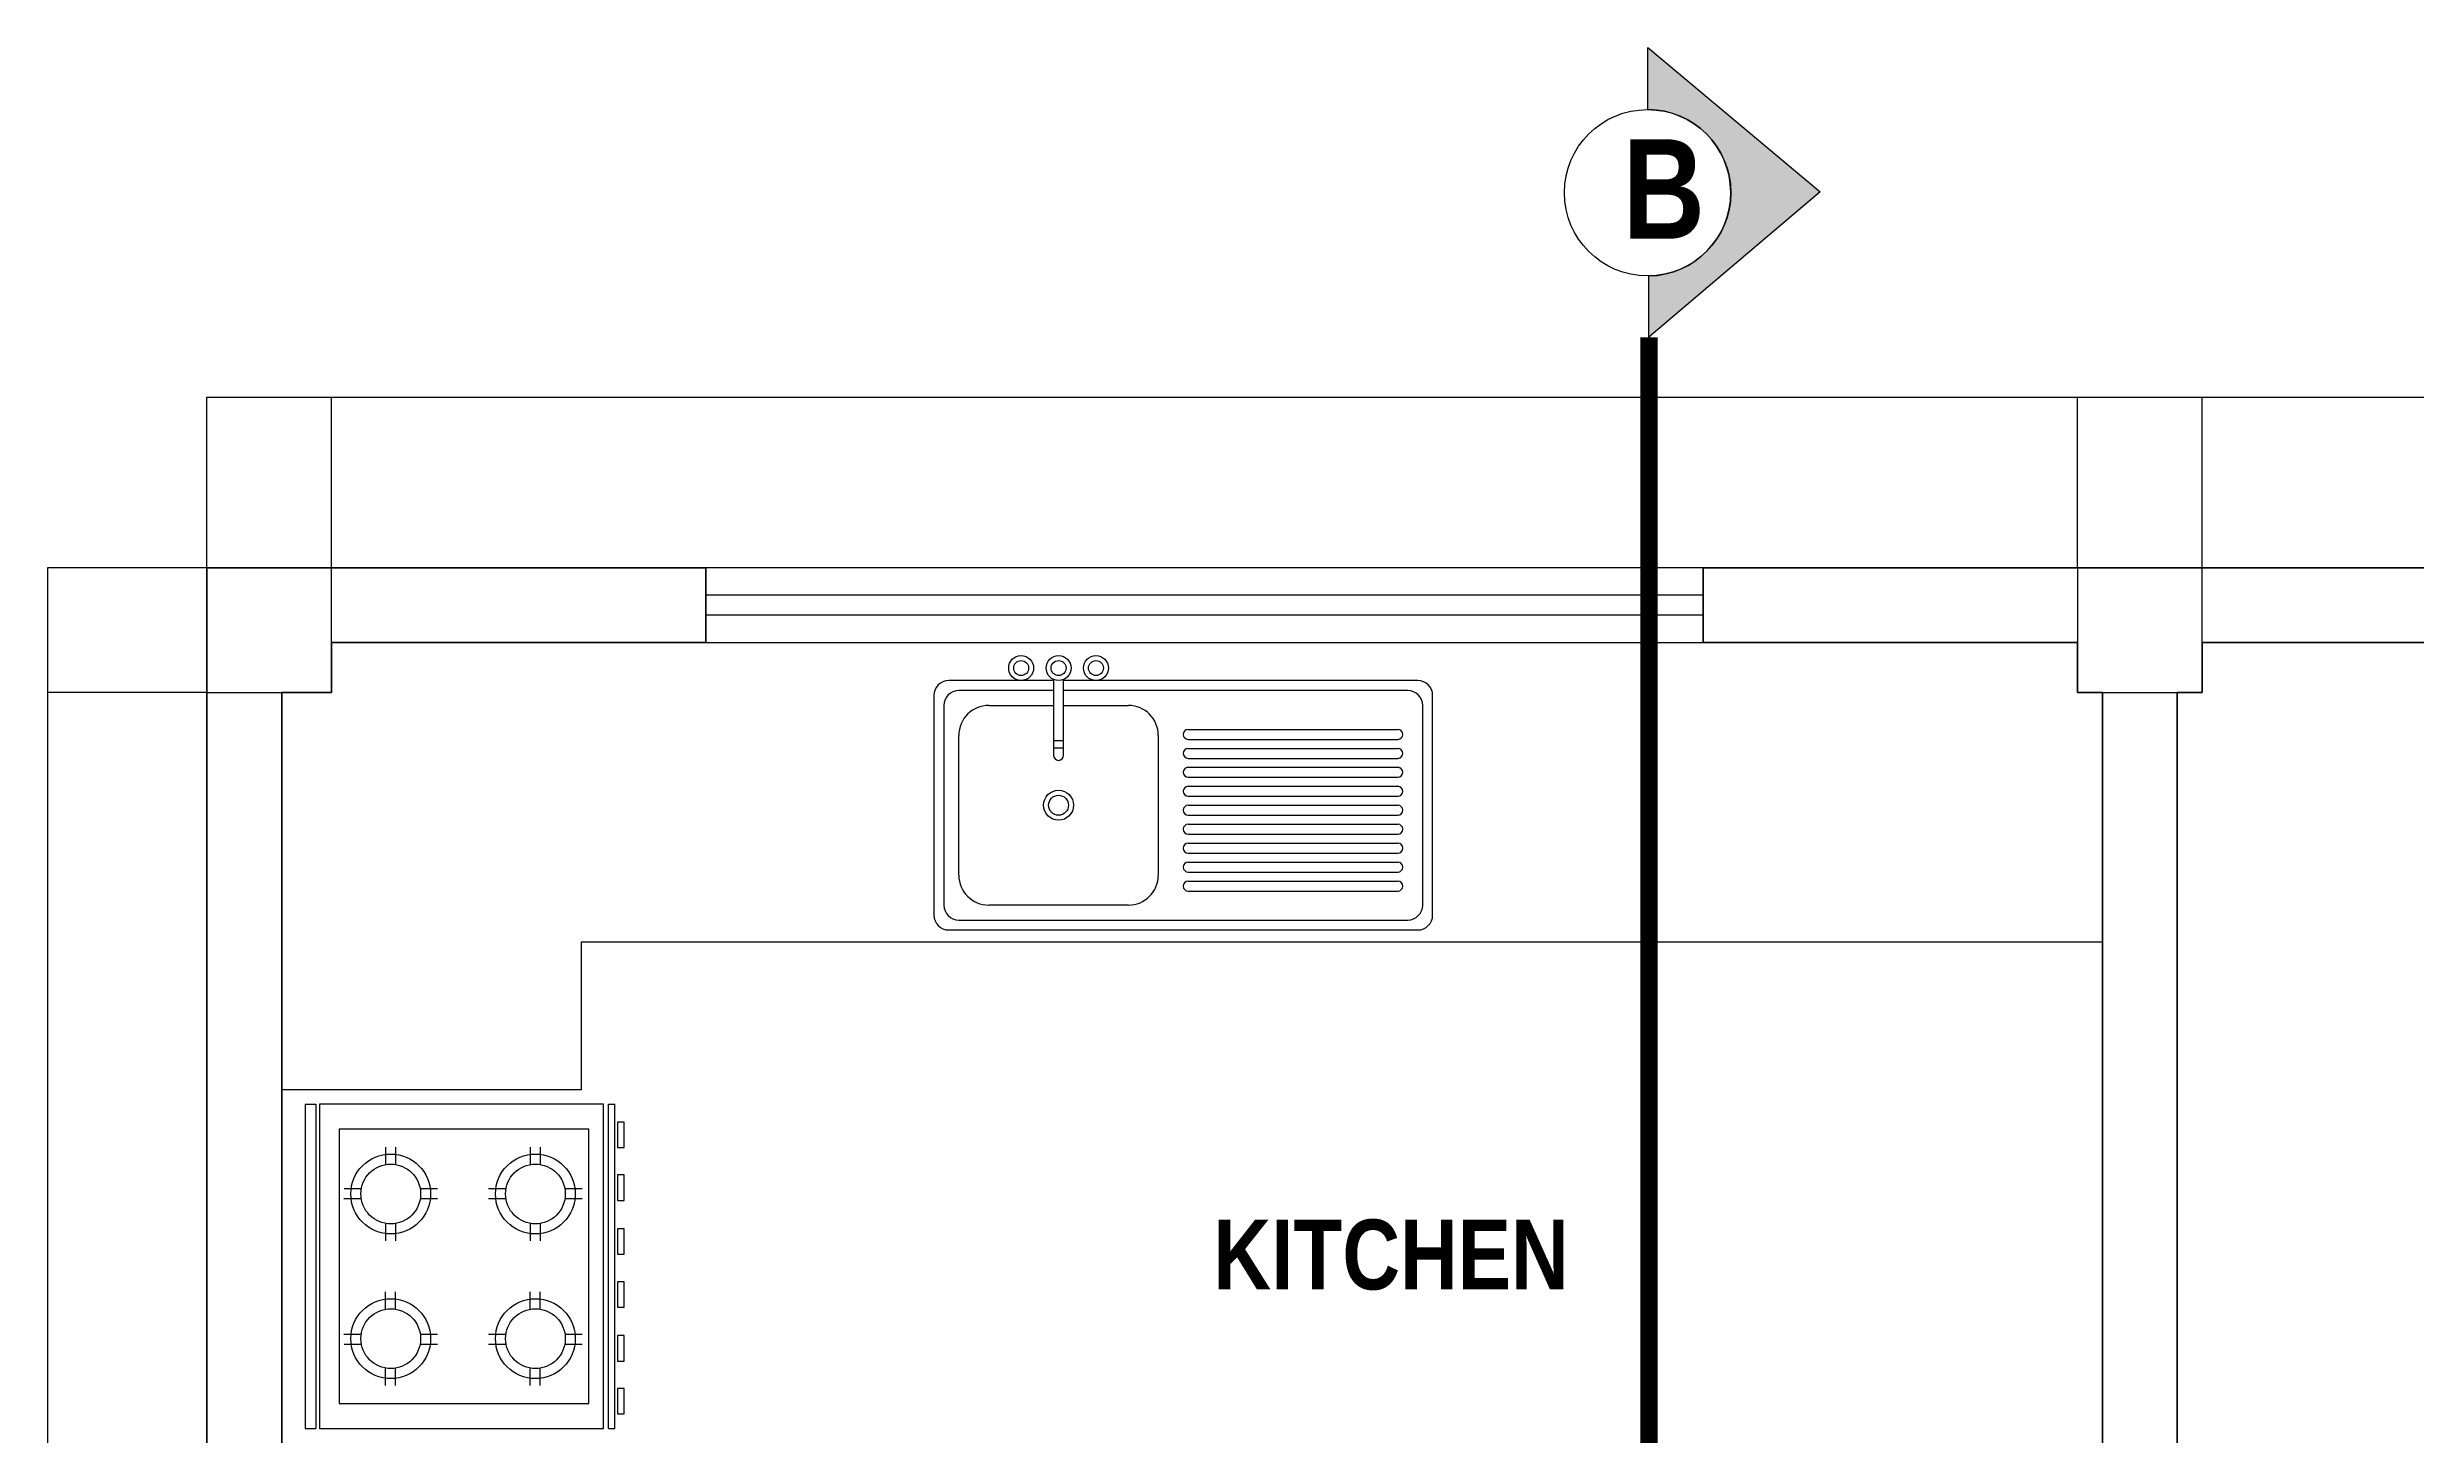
# Model space of a CAD drawing. Header units: millimetres. Extents: x -249630 to 95394, y -188036 to 109963.
# Drawn here: x -69887 to -63949, y 46241 to 49719 of the extents above; entities that cross this region are included whole.
import ezdxf

# ---------------------------------------------------------------- set-up
doc = ezdxf.new("R2010")
doc.units = ezdxf.units.MM
doc.header["$PDMODE"] = 2
doc.linetypes.add('ACAD_ISO04W100', pattern=[30, 24, -3, 0, -3])
for name, color, linetype in [('cotas', 1, 'Continuous'), ('Layer1', 2, 'Continuous'), ('Layer11', 30, 'Continuous'), ('Layer3', 3, 'Continuous'), ('PISO', 8, 'Continuous'), ('SOMBRA', 252, 'Continuous'), ('SUBTITULOS', 90, 'Continuous'), ('TEXTOS', 11, 'Continuous'), ('VEREDA', 1, 'Continuous')]:
    doc.layers.add(name, color=color, linetype=linetype)
doc.layers.add('MUROS', color=6, linetype='Continuous', lineweight=60)
doc.styles.add('COTAS', font='arial.ttf', dxfattribs={"width": 1.1})
doc.styles.add('SUBTITULOS', font='swisscbi.ttf', dxfattribs={"oblique": 15, "height": 0.2})
doc.styles.add('SUBTITULOS(E)', font='swisscbi.ttf', dxfattribs={"oblique": 15, "height": 0.2})
doc.dimstyles.new('COTA1-50', dxfattribs={"dimscale": 0.5, "dimtxt": 0.22, "dimasz": 0.12, "dimexe": 0.08, "dimexo": 0.05, "dimgap": 0.076, "dimtad": 2, "dimzin": 4, "dimdsep": 46, "dimtxsty": 'COTAS', "dimblk": 'ARCHTICK', "dimcen": -0.1, "dimclrd": 141, "dimclre": 141, "dimclrt": 11, "dimadec": 0, "dimazin": 0, "dimtfac": 1, "dimtix": 1, "dimtmove": 1, "dimatfit": 3, "dimfxl": 1, "dimtolj": 1, "dimtzin": 0, "dimarcsym": 0})

# ---------------------------------------------------------------- blocks, each defined once
blk = doc.blocks.new('cocina-2')
for p, q in [((0.325, 0), (-0.325, 0)), ((-0.325, 0), (-0.325, -0.0208)), ((0.325, 0), (0.325, -0.0208)), ((0.325, -0.0208), (-0.325, -0.0208)), ((0.325, -0.0284), (-0.325, -0.0284)), ((-0.325, -0.0284), (-0.325, -0.5981)), ((0.325, -0.5981), (0.325, -0.0284)), ((-0.156, -0.0776), (-0.156, -0.1125)), ((-0.136, -0.0774), (-0.136, -0.1121)), ((0.136, -0.0774), (0.136, -0.1121)), ((0.156, -0.0776), (0.156, -0.1125)), ((-0.2389, -0.1806), (-0.2041, -0.1806)), ((-0.2387, -0.1606), (-0.2039, -0.1606)), ((-0.0861, -0.1606), (-0.0513, -0.1606)), ((-0.0859, -0.1806), (-0.0511, -0.1806)), ((0.0859, -0.1806), (0.0511, -0.1806)), ((0.0861, -0.1606), (0.0513, -0.1606)), ((0.2387, -0.1606), (0.2039, -0.1606)), ((0.2389, -0.1806), (0.2041, -0.1806)), ((-0.156, -0.2302), (-0.156, -0.265)), ((-0.136, -0.2305), (-0.136, -0.2652)), ((0.136, -0.2305), (0.136, -0.2652)), ((0.156, -0.2302), (0.156, -0.265)), ((-0.156, -0.3676), (-0.156, -0.4025)), ((-0.136, -0.3674), (-0.136, -0.4021)), ((0.136, -0.3674), (0.136, -0.4021)), ((0.156, -0.3676), (0.156, -0.4025)), ((-0.2389, -0.4706), (-0.2041, -0.4706)), ((-0.2387, -0.4506), (-0.2039, -0.4506)), ((-0.0861, -0.4506), (-0.0513, -0.4506)), ((-0.0859, -0.4706), (-0.0511, -0.4706)), ((0.0859, -0.4706), (0.0511, -0.4706)), ((0.0861, -0.4506), (0.0513, -0.4506)), ((0.2387, -0.4506), (0.2039, -0.4506)), ((0.2389, -0.4706), (0.2041, -0.4706)), ((-0.156, -0.5202), (-0.156, -0.555)), ((-0.136, -0.5205), (-0.136, -0.5552)), ((0.136, -0.5205), (0.136, -0.5552)), ((0.156, -0.5202), (0.156, -0.555)), ((-0.325, -0.5981), (0.325, -0.5981)), ((-0.325, -0.6076), (0.325, -0.6076)), ((-0.325, -0.6076), (-0.325, -0.6208)), ((0.325, -0.6076), (0.325, -0.6208)), ((-0.325, -0.6208), (0.325, -0.6208))]:
    blk.add_line(p, q)
for points in [[(-0.275, -0.0681), (-0.275, -0.5687), (0.275, -0.5687), (0.275, -0.0681)], [(-0.2958, -0.6261), (-0.2958, -0.6393), (-0.2447, -0.6393), (-0.2447, -0.6261)], [(-0.1898, -0.6261), (-0.1898, -0.6393), (-0.1387, -0.6393), (-0.1387, -0.6261)], [(-0.0819, -0.6261), (-0.0819, -0.6393), (-0.0308, -0.6393), (-0.0308, -0.6261)], [(0.0241, -0.6261), (0.0241, -0.6393), (0.0752, -0.6393), (0.0752, -0.6261)], [(0.132, -0.6261), (0.132, -0.6393), (0.1831, -0.6393), (0.1831, -0.6261)], [(0.238, -0.6261), (0.238, -0.6393), (0.2891, -0.6393), (0.2891, -0.6261)]]:
    blk.add_lwpolyline(points, close=True)
for centre, radius in [((-0.145, -0.1713), 0.08), ((0.145, -0.1713), 0.08), ((-0.145, -0.1713), 0.0599), ((0.145, -0.1713), 0.0599), ((-0.145, -0.4613), 0.08), ((-0.145, -0.4613), 0.0599), ((0.145, -0.4613), 0.08), ((0.145, -0.4613), 0.0599)]:
    blk.add_circle(centre, radius)
blk = doc.blocks.new('Lavadero')
for p, q in [((0.2655, 0), (0.0555, 0)), ((0.2655, 0.0021), (0.2655, -0.15)), ((0.2855, -0.15), (0.2855, 0.0021)), ((0.9955, 0), (0.2855, 0)), ((0.0255, -0.03), (0.0255, -0.47)), ((0.2655, -0.02), (0.0755, -0.02)), ((0.9755, -0.02), (0.2855, -0.02)), ((1.0255, -0.47), (1.0255, -0.03)), ((0.0455, -0.05), (0.0455, -0.45)), ((0.1355, -0.05), (0.2655, -0.05)), ((0.2855, -0.05), (0.4155, -0.05)), ((1.0055, -0.45), (1.0055, -0.05)), ((0.0755, -0.39), (0.0755, -0.11)), ((0.2655, -0.12), (0.2855, -0.12)), ((0.2655, -0.135), (0.2855, -0.135)), ((0.4755, -0.11), (0.4755, -0.39)), ((0.4155, -0.45), (0.1355, -0.45)), ((0.0555, -0.5), (0.9955, -0.5)), ((0.0755, -0.48), (0.9755, -0.48))]:
    blk.add_line(p, q)
for centre, radius in [((0.2005, 0.025), 0.025), ((0.2755, 0.025), 0.025), ((0.3505, 0.025), 0.025), ((0.2005, 0.025), 0.015), ((0.2755, 0.025), 0.015), ((0.3505, 0.025), 0.015)]:
    blk.add_circle(centre, radius)
for centre, radius, start, end in [((0.0555, -0.03), 0.03, 90, 180), ((0.9955, -0.03), 0.03, 0, 90), ((0.0755, -0.05), 0.03, 90, 180), ((0.9755, -0.05), 0.03, 0, 90), ((0.1355, -0.11), 0.06, 90, 180), ((0.4155, -0.11), 0.06, 0, 90), ((0.2755, -0.15), 0.01, 180, 0), ((0.1355, -0.39), 0.06, 180, 270), ((0.4155, -0.39), 0.06, 270, 0), ((0.0555, -0.47), 0.03, 180, 270), ((0.0755, -0.45), 0.03, 180, 270), ((0.9755, -0.45), 0.03, 270, 0), ((0.9955, -0.47), 0.03, 270, 0)]:
    blk.add_arc(centre, radius, start, end)
at = {"layer": 'PISO'}
for p, q in [((0.5355, -0.098), (0.9555, -0.098)), ((0.5355, -0.118), (0.9555, -0.118)), ((0.5355, -0.136), (0.9555, -0.136)), ((0.5355, -0.156), (0.9555, -0.156)), ((0.5355, -0.174), (0.9555, -0.174)), ((0.5355, -0.194), (0.9555, -0.194)), ((0.5355, -0.212), (0.9555, -0.212)), ((0.5355, -0.232), (0.9555, -0.232)), ((0.5355, -0.25), (0.9555, -0.25)), ((0.5355, -0.27), (0.9555, -0.27)), ((0.5355, -0.288), (0.9555, -0.288)), ((0.5355, -0.308), (0.9555, -0.308)), ((0.5355, -0.326), (0.9555, -0.326)), ((0.5355, -0.346), (0.9555, -0.346)), ((0.5355, -0.364), (0.9555, -0.364)), ((0.5355, -0.384), (0.9555, -0.384)), ((0.5355, -0.402), (0.9555, -0.402)), ((0.5355, -0.422), (0.9555, -0.422))]:
    blk.add_line(p, q, dxfattribs=at)
for radius in [0.03, 0.02]:
    blk.add_circle((0.2755, -0.25), radius, dxfattribs=at)
for centre, start, end in [((0.5355, -0.108), 90, 270), ((0.5355, -0.146), 90, 270), ((0.9555, -0.108), 270, 90), ((0.9555, -0.146), 270, 90), ((0.5355, -0.184), 90, 270), ((0.9555, -0.184), 270, 90), ((0.5355, -0.222), 90, 270), ((0.9555, -0.222), 270, 90), ((0.5355, -0.26), 90, 270), ((0.9555, -0.26), 270, 90), ((0.5355, -0.298), 90, 270), ((0.5355, -0.336), 90, 270), ((0.9555, -0.298), 270, 90), ((0.9555, -0.336), 270, 90), ((0.5355, -0.374), 90, 270), ((0.9555, -0.374), 270, 90), ((0.5355, -0.412), 90, 270), ((0.9555, -0.412), 270, 90)]:
    blk.add_arc(centre, 0.01, start, end, dxfattribs=at)
blk = doc.blocks.new('_ArchTick')
at = {"color": 0, "linetype": 'ByBlock', "const_width": 0.15}
blk.add_lwpolyline([(-0.5, -0.5), (0.5, 0.5)], dxfattribs=at)
blk = doc.blocks.new('*D127')
at = {"layer": 'cotas', "color": 141, "lineweight": -2, "transparency": 16777216}
for p, q in [((-69486.9, 48415.3), (-69486.9, 48842.9)), ((-69486.9, 48842.9), (-69174.4, 48842.9)), ((-69174.4, 48415.3), (-69174.4, 48842.9))]:
    blk.add_line(p, q, dxfattribs=at)
at = {"layer": 'Defpoints', "color": 0, "transparency": 16777216}
for p in [(-69174.4, 48842.9), (-69486.9, 48415.3), (-69174.4, 48415.3)]:
    blk.add_point(p, dxfattribs=at)
at = {"layer": 'cotas', "color": 141, "lineweight": -2, "transparency": 16777216, "xscale": 0.06, "yscale": 0.06, "zscale": 0.06, "rotation": 180}
blk.add_blockref('_ArchTick', (-69486.9, 48842.9), dxfattribs=at)
at = {"layer": 'cotas', "color": 141, "lineweight": -2, "transparency": 16777216, "xscale": 0.06, "yscale": 0.06, "zscale": 0.06}
blk.add_blockref('_ArchTick', (-69174.4, 48842.9), dxfattribs=at)
at = {"layer": 'cotas', "color": 11, "transparency": 16777216, "insert": (-69330.7, 48843), "char_height": 0.11, "attachment_point": 5, "style": 'COTAS'}
blk.add_mtext('\\A1;312.50', dxfattribs=at)
blk = doc.blocks.new('*D128')
at = {"layer": 'cotas', "color": 141, "lineweight": -2, "transparency": 16777216}
for p, q in [((-69174.4, 48415.3), (-69174.4, 48842.9)), ((-69174.4, 48842.9), (-64799.4, 48842.9)), ((-64799.4, 48415.3), (-64799.4, 48842.9))]:
    blk.add_line(p, q, dxfattribs=at)
at = {"layer": 'Defpoints', "color": 0, "transparency": 16777216}
for p in [(-64799.4, 48842.9), (-69174.4, 48415.3), (-64799.4, 48415.3)]:
    blk.add_point(p, dxfattribs=at)
at = {"layer": 'cotas', "color": 141, "lineweight": -2, "transparency": 16777216, "xscale": 0.06, "yscale": 0.06, "zscale": 0.06, "rotation": 180}
blk.add_blockref('_ArchTick', (-69174.4, 48842.9), dxfattribs=at)
at = {"layer": 'cotas', "color": 141, "lineweight": -2, "transparency": 16777216, "xscale": 0.06, "yscale": 0.06, "zscale": 0.06}
blk.add_blockref('_ArchTick', (-64799.4, 48842.9), dxfattribs=at)
at = {"layer": 'cotas', "color": 11, "transparency": 16777216, "insert": (-66986.9, 48843), "char_height": 0.11, "attachment_point": 5, "style": 'COTAS'}
blk.add_mtext('\\A1;4375.00', dxfattribs=at)
blk = doc.blocks.new('*D129')
at = {"layer": 'cotas', "color": 141, "lineweight": -2, "transparency": 16777216}
for p, q in [((-64799.4, 48415.3), (-64799.4, 48842.9)), ((-64799.4, 48842.9), (-64486.9, 48842.9)), ((-64486.9, 48415.3), (-64486.9, 48842.9))]:
    blk.add_line(p, q, dxfattribs=at)
at = {"layer": 'Defpoints', "color": 0, "transparency": 16777216}
for p in [(-64486.9, 48842.9), (-64799.4, 48415.3), (-64486.9, 48415.3)]:
    blk.add_point(p, dxfattribs=at)
at = {"layer": 'cotas', "color": 141, "lineweight": -2, "transparency": 16777216, "xscale": 0.06, "yscale": 0.06, "zscale": 0.06, "rotation": 180}
blk.add_blockref('_ArchTick', (-64799.4, 48842.9), dxfattribs=at)
at = {"layer": 'cotas', "color": 141, "lineweight": -2, "transparency": 16777216, "xscale": 0.06, "yscale": 0.06, "zscale": 0.06}
blk.add_blockref('_ArchTick', (-64486.9, 48842.9), dxfattribs=at)
at = {"layer": 'cotas', "color": 11, "transparency": 16777216, "insert": (-64643.2, 48843), "char_height": 0.11, "attachment_point": 5, "style": 'COTAS'}
blk.add_mtext('\\A1;312.50', dxfattribs=at)
blk = doc.blocks.new('*D130')
at = {"layer": 'cotas', "color": 141, "lineweight": -2, "transparency": 16777216}
for p, q in [((-64486.9, 48415.3), (-64486.9, 48842.9)), ((-64486.9, 48842.9), (-60111.9, 48842.9)), ((-60111.9, 48415.3), (-60111.9, 48842.9))]:
    blk.add_line(p, q, dxfattribs=at)
at = {"layer": 'Defpoints', "color": 0, "transparency": 16777216}
for p in [(-60111.9, 48842.9), (-64486.9, 48415.3), (-60111.9, 48415.3)]:
    blk.add_point(p, dxfattribs=at)
at = {"layer": 'cotas', "color": 141, "lineweight": -2, "transparency": 16777216, "xscale": 0.06, "yscale": 0.06, "zscale": 0.06, "rotation": 180}
blk.add_blockref('_ArchTick', (-64486.9, 48842.9), dxfattribs=at)
at = {"layer": 'cotas', "color": 141, "lineweight": -2, "transparency": 16777216, "xscale": 0.06, "yscale": 0.06, "zscale": 0.06}
blk.add_blockref('_ArchTick', (-60111.9, 48842.9), dxfattribs=at)
at = {"layer": 'cotas', "color": 11, "transparency": 16777216, "insert": (-62299.4, 48843), "char_height": 0.11, "attachment_point": 5, "style": 'COTAS'}
blk.add_mtext('\\A1;4375.00', dxfattribs=at)
blk = doc.blocks.new('*D132')
at = {"layer": 'cotas', "color": 141, "lineweight": -2, "transparency": 16777216}
for p, q in [((-69486.9, 48415.3), (-69886.6, 48415.3)), ((-69886.6, 48415.3), (-69886.6, 48102.8)), ((-69486.9, 48102.8), (-69886.6, 48102.8))]:
    blk.add_line(p, q, dxfattribs=at)
at = {"layer": 'Defpoints', "color": 0, "transparency": 16777216}
for p in [(-69486.9, 48415.3), (-69886.6, 48102.8), (-69486.9, 48102.8)]:
    blk.add_point(p, dxfattribs=at)
at = {"layer": 'cotas', "color": 141, "lineweight": -2, "transparency": 16777216, "xscale": 0.06, "yscale": 0.06, "zscale": 0.06}
for p, rotation in [((-69886.6, 48415.3), 90), ((-69886.6, 48102.8), 270)]:
    blk.add_blockref('_ArchTick', p, dxfattribs=dict(at, rotation=rotation))
at = {"layer": 'cotas', "color": 11, "transparency": 16777216, "insert": (-69886.7, 48259), "char_height": 0.11, "attachment_point": 5, "rotation": 90, "style": 'COTAS'}
blk.add_mtext('\\A1;312.50', dxfattribs=at)
blk = doc.blocks.new('*D133')
at = {"layer": 'cotas', "color": 141, "lineweight": -2, "transparency": 16777216}
for p, q in [((-69486.9, 48102.8), (-69886.6, 48102.8)), ((-69886.6, 48102.8), (-69886.6, 45852.8)), ((-69486.9, 45852.8), (-69886.6, 45852.8))]:
    blk.add_line(p, q, dxfattribs=at)
at = {"layer": 'Defpoints', "color": 0, "transparency": 16777216}
for p in [(-69486.9, 48102.8), (-69886.6, 45852.8), (-69486.9, 45852.8)]:
    blk.add_point(p, dxfattribs=at)
at = {"layer": 'cotas', "color": 141, "lineweight": -2, "transparency": 16777216, "xscale": 0.06, "yscale": 0.06, "zscale": 0.06}
for p, rotation in [((-69886.6, 48102.8), 90), ((-69886.6, 45852.8), 270)]:
    blk.add_blockref('_ArchTick', p, dxfattribs=dict(at, rotation=rotation))
at = {"layer": 'cotas', "color": 11, "transparency": 16777216, "insert": (-69886.7, 46977.8), "char_height": 0.11, "attachment_point": 5, "rotation": 90, "style": 'COTAS'}
blk.add_mtext('\\A1;2250.00', dxfattribs=at)

msp = doc.modelspace()

# ---------------------------------------------------------------- hatches: boundary and pattern name
at = {"layer": 'SOMBRA'}
h = msp.add_hatch(color=252, dxfattribs=at)
h.dxf.hatch_style = 1
edge = h.paths.add_edge_path()
edge.add_line((-65875.685, 49563.298), (-65875.685, 49719.072))
edge.add_line((-65875.685, 49719.072), (-65443.81, 49357.274))
edge.add_line((-65443.81, 49357.274), (-65873.175, 48992.963))
edge.add_line((-65873.175, 48992.963), (-65873.175, 49146.53))
edge.add_arc((-65876.529, 49354.901), 208.398, 270.9222885, 449.7679954)

# ---------------------------------------------------------------- linework, layer by layer
at = {"layer": 'Layer1', "linetype": 'Continuous'}
for p, q in [((-65736.903, 48415.273), (-68236.903, 48415.273)), ((-68236.903, 48227.773), (-65736.903, 48227.773))]:
    msp.add_line(p, q, dxfattribs=at)
at = {"layer": 'Layer11'}
for p, q in [((-64736.903, 47477.773), (-68549.403, 47477.773)), ((-68549.403, 47477.773), (-68549.403, 47107.291))]:
    msp.add_line(p, q, dxfattribs=at)
msp.add_lwpolyline([(-68549.403, 47107.291), (-69299.403, 47107.291)], dxfattribs=at)
at = {"layer": 'Layer3', "color": 3}
msp.add_lwpolyline([(-65875.685, 49563.298), (-65875.685, 49719.072), (-65443.81, 49357.274), (-65873.175, 48992.963), (-65873.175, 49146.53, 0.98997729), (-65875.685, 49563.298, 0.98802427)], format="xyb", dxfattribs=at)
at = {"layer": 'Layer3', "linetype": 'ACAD_ISO04W100', "ltscale": 0.025, "const_width": 43.75}
msp.add_lwpolyline([(-65873.175, 48992.963), (-65873.175, 43774.33)], dxfattribs=at)
at = {"layer": 'Layer3', "color": 3}
msp.add_circle((-65876.529, 49354.901), 208.398, dxfattribs=at)
at = {"layer": 'MUROS'}
for p, q in [((-69486.903, 48415.273), (-69486.903, 40540.273)), ((-68236.903, 48415.273), (-69486.903, 48415.273)), ((-68236.903, 48415.273), (-68236.903, 48227.773)), ((-65736.903, 48227.773), (-65736.903, 48415.273)), ((-63299.403, 48415.273), (-65736.903, 48415.273)), ((-69174.403, 48102.773), (-69174.403, 48227.773)), ((-68236.903, 48227.773), (-69174.403, 48227.773)), ((-64799.403, 48227.773), (-65736.903, 48227.773)), ((-64799.403, 48227.773), (-64799.403, 48102.773)), ((-64486.903, 48102.773), (-64486.903, 48227.773)), ((-63299.403, 48227.773), (-64486.903, 48227.773)), ((-69299.403, 48102.773), (-69299.403, 45852.773)), ((-69299.403, 48102.773), (-69174.403, 48102.773)), ((-64799.403, 48102.773), (-64736.903, 48102.773)), ((-64736.903, 45852.773), (-64736.903, 48102.773)), ((-64549.403, 45852.773), (-64549.403, 48102.773)), ((-64549.403, 48102.773), (-64486.903, 48102.773))]:
    msp.add_line(p, q, dxfattribs=at)
at = {"layer": 'VEREDA', "linetype": 'Continuous', "ltscale": 0.0025}
for p, q in [((-65736.903, 48346.523), (-68236.903, 48346.523)), ((-65736.903, 48296.523), (-68236.903, 48296.523))]:
    msp.add_line(p, q, dxfattribs=at)
at = {"layer": 'VEREDA'}
for points in [[(-69486.903, 48102.773), (-69174.403, 48102.773), (-69174.403, 48415.273), (-69486.903, 48415.273)], [(-64799.403, 48102.773), (-64486.903, 48102.773), (-64486.903, 48415.273), (-64799.403, 48415.273)]]:
    msp.add_lwpolyline(points, close=True, dxfattribs=at)

# ---------------------------------------------------------------- block references
at = {"layer": 'Layer11', "xscale": 1250, "yscale": 1250, "zscale": 1250}
msp.add_blockref('Lavadero', (-67697.086, 48132.888), dxfattribs=at)
at = {"layer": 'Layer11', "xscale": 1250, "yscale": 1250, "zscale": 1250, "rotation": 90}
msp.add_blockref('cocina-2', (-69240.395, 46665.273), dxfattribs=at)

# ---------------------------------------------------------------- texts
at = {"layer": 'SUBTITULOS', "linetype": 'ByBlock', "style": 'SUBTITULOS(E)'}
msp.add_text('KITCHEN', height=175, dxfattribs=at).set_placement((-66964.437, 46607.304))
at = {"layer": 'TEXTOS', "color": 5, "linetype": 'ByBlock', "style": 'SUBTITULOS'}
msp.add_text('B', height=249.375, dxfattribs=at).set_placement((-65939.286, 49239.635))

# ---------------------------------------------------------------- dimensions: what is measured, and where the dimension line sits
at = {"layer": 'cotas'}
for base, p1, p2, picture, middle in [((-69174.403, 48842.878), (-69486.903, 48415.273), (-69174.403, 48415.273), '*D127', (-69330.653, 48842.972)), ((-64799.403, 48842.878), (-69174.403, 48415.273), (-64799.403, 48415.273), '*D128', (-66986.903, 48842.972)), ((-64486.903, 48842.878), (-64799.403, 48415.273), (-64486.903, 48415.273), '*D129', (-64643.153, 48842.972)), ((-60111.903, 48842.878), (-64486.903, 48415.273), (-60111.903, 48415.273), '*D130', (-62299.403, 48842.972))]:
    dim = msp.add_linear_dim(base=base, p1=p1, p2=p2, dimstyle='COTA1-50', dxfattribs=at)
    dim.commit()
    dim.dimension.update_dxf_attribs({"geometry": picture, "text_midpoint": middle})
for base, p1, p2, picture, middle in [((-69886.579, 48102.773), (-69486.903, 48415.273), (-69486.903, 48102.773), '*D132', (-69886.673, 48259.023)), ((-69886.579, 45852.773), (-69486.903, 48102.773), (-69486.903, 45852.773), '*D133', (-69886.673, 46977.773))]:
    dim = msp.add_linear_dim(base=base, p1=p1, p2=p2, angle=90, dimstyle='COTA1-50', dxfattribs=at)
    dim.commit()
    dim.dimension.update_dxf_attribs({"geometry": picture, "text_midpoint": middle})

doc.saveas('drawing.dxf')
